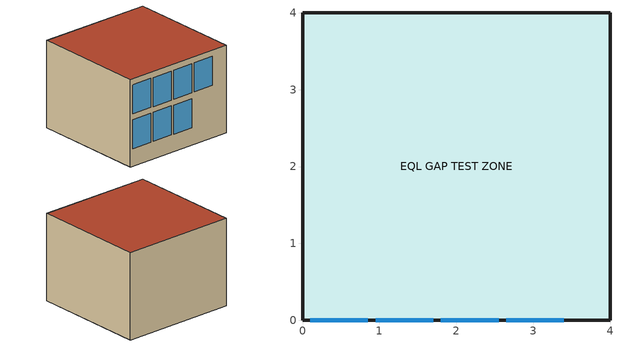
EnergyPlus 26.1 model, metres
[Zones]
EQL GAP TEST ZONE
 floor ground (H EQL GAP OPAQUE HOST CONSTRUCTION): 4,4 4,0 0,0 0,4 z0
 wall outside (H EQL GAP OPAQUE HOST CONSTRUCTION): 0,4 0,0 4,0 4,4 0,4 z0:3
 window (A CUSTOM EQL WINDOW CONSTRUCTION): 0.1,0 0.85,0 z1.8:2.8
 window (B AIR OUTDOOR EQL WINDOW CONSTRUCTION): 0.95,0 1.7,0 z1.8:2.8
 window (C KRYPTON EQL WINDOW CONSTRUCTION): 1.8,0 2.55,0 z1.8:2.8
 window (D AIR INDOOR EQL WINDOW CONSTRUCTION): 2.65,0 3.4,0 z1.8:2.8
 window (E XENON EQL WINDOW CONSTRUCTION): 0.1,0 0.85,0 z0.6:1.6
 window (F ARGON EQL WINDOW CONSTRUCTION): 0.95,0 1.7,0 z0.6:1.6
 window (G REUSED ARGON EQL WINDOW CONSTRUCTION): 1.8,0 2.55,0 z0.6:1.6
 roof outside (H EQL GAP OPAQUE HOST CONSTRUCTION): 0,4 0,0 4,0 4,4 z3
[Building]
Window Material Gap EquivalentLayer Compare: 0, Suburbs, 0.04, 0.4, FullExterior, 25, 6
[Site:Location]
Golden: 39.74, -105.18, -7, 1829
[Site:GroundTemperature:BuildingSurface]
18, 18, 18, 18, 18, 18, 18, 18, 18, 18, 18, 18
[Material]
DISTINCTIVE EQL GAP OPAQUE HOST MATERIAL: Rough, 0.113, 0.347, 913, 836, 0.87, 0.63, 0.58
[WindowMaterial:Glazing:EquivalentLayer]
DISTINCTIVE EQL GAP TEST GLASS: SpectralAverage, , 0.83, 0.83, 0.08, 0.08, 0, 0, 0, 0, 0, 0, 0, 0, 0, 0, 0, 0, 0.76, 0.14, 0.14, 0, 0, 0, 0, 0.84, 0.84, 0.158
[WindowMaterial:Gap:EquivalentLayer]
Z XENON SEALED EQL GAP: Xenon, 0.0155, Sealed
M CUSTOM SEALED EQL GAP: Custom, 0.0133, Sealed, 0.0015, 0.00008, 1e-08, 0.000004, 5e-08, 1e-11, 700, 0.2, 0.0001, 44, 1.4
A AIR VENTED OUTDOOR EQL GAP: Air, 0.0122, VentedOutdoor
Y KRYPTON SEALED EQL GAP: Krypton, 0.0144, Sealed
B AIR VENTED INDOOR EQL GAP: Air, 0.0111, VentedIndoor
C ARGON SEALED EQL GAP: Argon, 0.0177, Sealed
[Construction:WindowEquivalentLayer]
A CUSTOM EQL WINDOW CONSTRUCTION: DISTINCTIVE EQL GAP TEST GLASS, M CUSTOM SEALED EQL GAP, DISTINCTIVE EQL GAP TEST GLASS
B AIR OUTDOOR EQL WINDOW CONSTRUCTION: DISTINCTIVE EQL GAP TEST GLASS, A AIR VENTED OUTDOOR EQL GAP, DISTINCTIVE EQL GAP TEST GLASS
C KRYPTON EQL WINDOW CONSTRUCTION: DISTINCTIVE EQL GAP TEST GLASS, Y KRYPTON SEALED EQL GAP, DISTINCTIVE EQL GAP TEST GLASS
D AIR INDOOR EQL WINDOW CONSTRUCTION: DISTINCTIVE EQL GAP TEST GLASS, B AIR VENTED INDOOR EQL GAP, DISTINCTIVE EQL GAP TEST GLASS
E XENON EQL WINDOW CONSTRUCTION: DISTINCTIVE EQL GAP TEST GLASS, Z XENON SEALED EQL GAP, DISTINCTIVE EQL GAP TEST GLASS
F ARGON EQL WINDOW CONSTRUCTION; G REUSED ARGON EQL WINDOW CONSTRUCTION: DISTINCTIVE EQL GAP TEST GLASS, C ARGON SEALED EQL GAP, DISTINCTIVE EQL GAP TEST GLASS
[Construction]
H EQL GAP OPAQUE HOST CONSTRUCTION: DISTINCTIVE EQL GAP OPAQUE HOST MATERIAL
[Zone]
EQL GAP TEST ZONE: 0, 0, 0, 0, 1, 1, 3, 48, 16
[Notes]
Material definition order is intentionally different from construction
occurrence order and from material-name order. EIO rows must follow the
construction/layer traversal, not this object-definition sequence.
This valid definition is deliberately unused by every equivalent-layer
construction. Its absence from EIO locks occurrence rather than definition
emission semantics.
Construction names are declared in canonical order because the bounded Rust
bridge has no IDF declaration-order overlay. Their referenced gap sequence is
deliberately unrelated to the gap definition/name order above.
